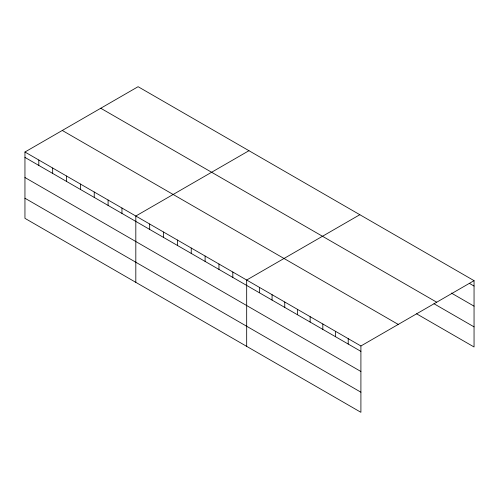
<?xml version="1.0" encoding="UTF-8"?>
<svg xmlns="http://www.w3.org/2000/svg" width="499" height="499" viewBox="0 0 499 499"><rect width="100%" height="100%" fill="white"/><g stroke="black" fill="none" stroke-linecap="round" stroke-linejoin="round"><path stroke-width="0.75" d="M24.95 152.02L360.908 345.982L360.908 412.305L24.95 218.344L24.95 152.02L138.092 86.695L474.05 280.656L474.05 346.98L416.603 313.815M248.957 150.704L135.815 216.03L135.815 282.347M359.823 214.713L246.681 280.033L246.681 346.356M360.908 345.982L474.05 280.656M469.372 283.357L474.05 286.058M451.339 293.05L474.05 306.161M100.754 108.252L436.712 302.213M433.974 303.735L474.05 326.876M62.288 130.464L398.246 324.425M24.95 157.416L360.908 351.377M24.95 177.519L360.908 371.487M24.95 198.234L360.908 392.202M348.215 338.653L348.215 344.054M335.521 331.33L335.521 336.725M322.828 324.001L322.828 329.396M310.141 316.672L310.141 322.067M297.448 309.343L297.448 314.744M284.754 302.02L284.754 307.415M272.067 294.691L272.067 300.086M259.374 287.362L259.374 292.757M232.821 272.036L232.821 277.432M218.967 264.033L218.967 269.429M205.108 256.031L205.108 261.432M191.248 248.028L191.248 253.43M177.388 240.031L177.388 245.427M163.535 232.029L163.535 237.424M149.675 224.026L149.675 229.428M121.956 208.027L121.956 213.422M108.102 200.024L108.102 205.42M94.242 192.021L94.242 197.423M80.383 184.025L80.383 189.42M66.523 176.022L66.523 181.418M52.669 168.02L52.669 173.421M38.81 160.023L38.81 165.418"/></g></svg>
